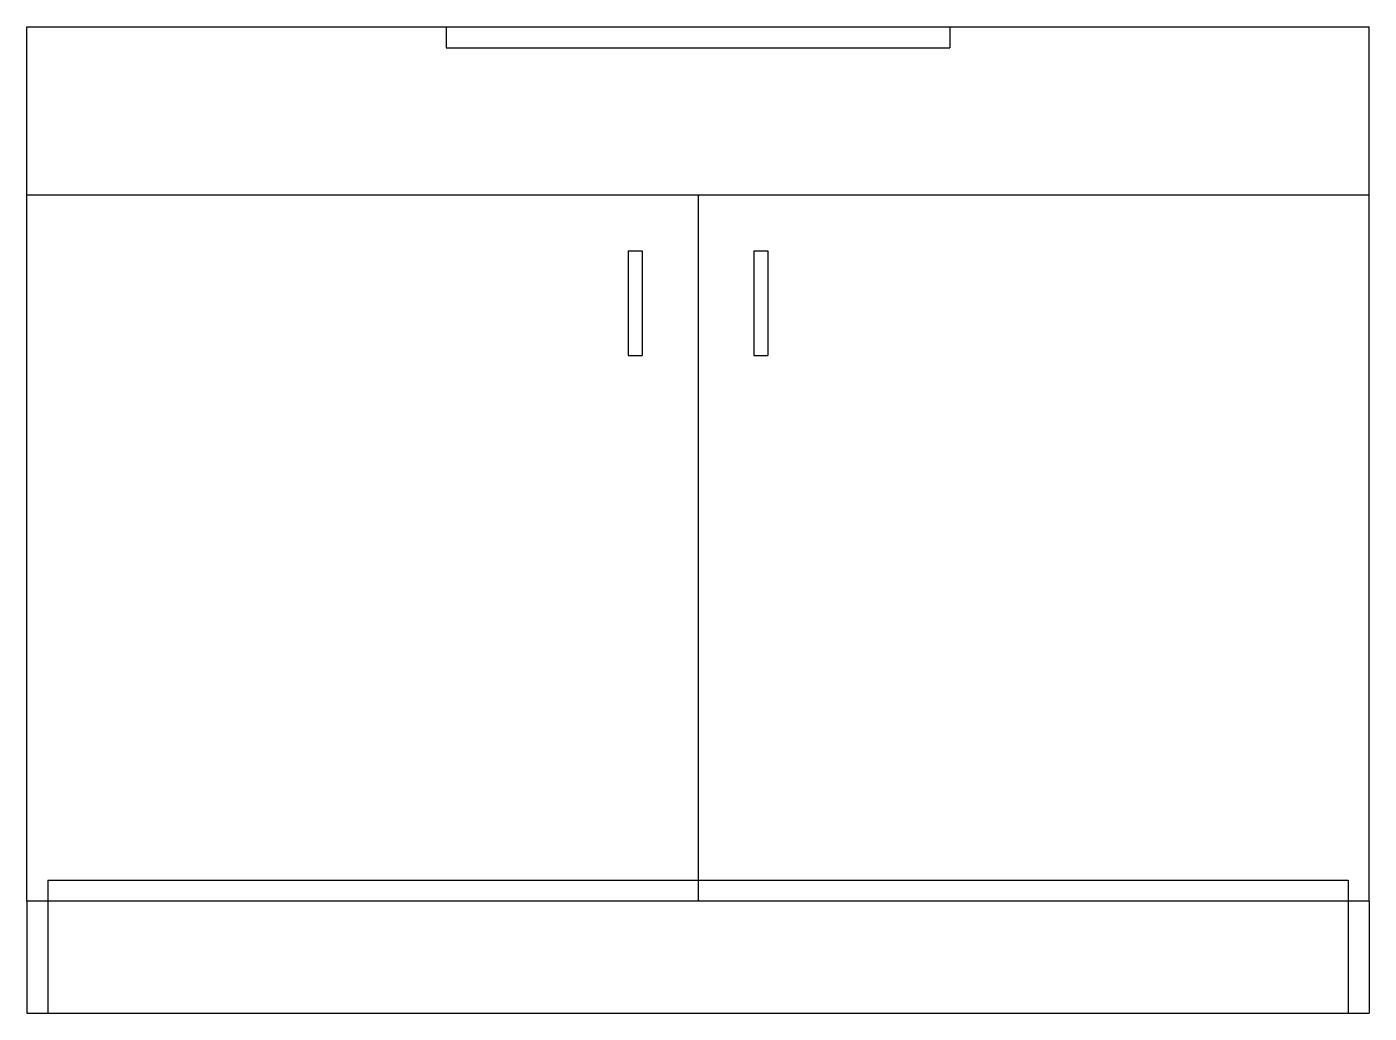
# Model space of a CAD drawing. Extents: x 0 to 48, y 0 to 35.2.
import ezdxf

# ---------------------------------------------------------------- set-up
doc = ezdxf.new("R2010")
doc.units = 0
doc.header["$LTSCALE"] = 3
doc.linetypes.add('HIDDEN', pattern=[0])
doc.linetypes.add('HIDDEN2', pattern=[0])
doc.layers.get('0').update_dxf_attribs({"linetype": 'CONTINUOUS'})
doc.layers.add('HID', color=7, linetype='HIDDEN')
doc.layers.add('HID2', color=7, linetype='HIDDEN2')

msp = doc.modelspace()

# ---------------------------------------------------------------- linework, layer by layer
at = {"color": 0}
for p, q in [((0, 4), (0, 35.25)), ((0, 35.25), (48, 35.25)), ((48, 4), (48, 35.25)), ((0, 29.25), (48, 29.25)), ((24, 29.25), (24, 4)), ((21.5, 27.25), (21.5, 23.5)), ((21.5, 27.25), (22, 27.25)), ((22, 27.25), (22, 23.5)), ((26, 27.25), (26, 23.5)), ((26, 27.25), (26.5, 27.25)), ((26.5, 27.25), (26.5, 23.5)), ((21.5, 23.5), (22, 23.5)), ((26, 23.5), (26.5, 23.5)), ((48, 4), (0, 4)), ((0, 4), (0, 0)), ((0.75, 4), (0.75, 0)), ((47.25, 4), (47.25, 0)), ((48, 4), (48, 0)), ((0, 0), (48, 0))]:
    msp.add_line(p, q, dxfattribs=at)
at = {"layer": 'HID', "color": 0}
for p, q in [((15, 34.5), (33, 34.5)), ((0.75, 4.75), (47.25, 4.75)), ((0.75, 4.75), (0.75, 4)), ((47.25, 4.75), (47.25, 4))]:
    msp.add_line(p, q, dxfattribs=at)
at = {"layer": 'HID2', "color": 0}
for p, q in [((15, 35.25), (15, 34.5)), ((33, 35.25), (33, 34.5))]:
    msp.add_line(p, q, dxfattribs=at)

doc.saveas('drawing.dxf')
